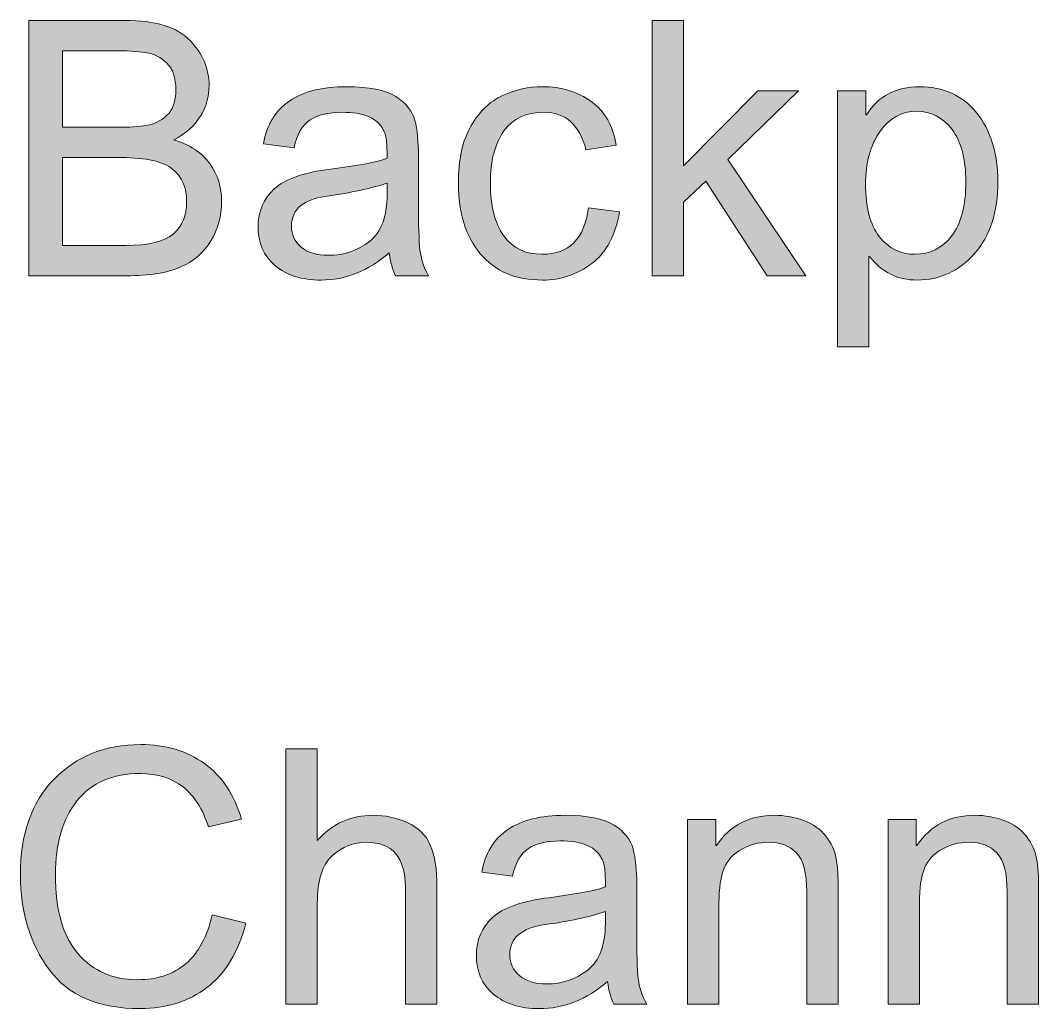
# Model space of a CAD drawing. Header units: inches. Extents: x -20 to 181, y -159 to -38.
# Drawn here: x 131.75 to 139.81, y -54.12 to -46.3 of the extents above; entities that cross this region are included whole.
import ezdxf

# ---------------------------------------------------------------- set-up
doc = ezdxf.new("R2010")
doc.units = ezdxf.units.IN
doc.header["$MEASUREMENT"] = 0
doc.layers.add('TEXT_GERMAN', color=7, linetype='Continuous')

# ---------------------------------------------------------------- blocks, each defined once
blk = doc.blocks.new('block 122')
at = {"layer": 'TEXT_GERMAN', "true_color": 0xffffff}
h = blk.add_hatch(color=7, dxfattribs=at)
h.dxf.hatch_style = 2
edge = h.paths.add_edge_path()
edge.add_spline(control_points=[(132.9624, -47.2416), (133.0892, -47.2801), (133.1839, -47.3428), (133.247, -47.4297), (133.31, -47.5165), (133.3414, -47.6164), (133.3414, -47.7294), (133.3414, -47.8424), (133.3128, -47.9463), (133.2559, -48.0408), (133.1991, -48.1354), (133.1181, -48.205), (133.0134, -48.2496), (132.9087, -48.2942), (132.7667, -48.3164), (132.5876, -48.3164), (132.5876, -48.3164), (131.8145, -48.3164), (131.8145, -48.3164), (131.8145, -48.3164), (131.8145, -46.2962), (131.8145, -46.2962), (131.8145, -46.2962), (132.5724, -46.2962), (132.5724, -46.2962), (132.8177, -46.2962), (132.9907, -46.3495), (133.0913, -46.4561), (133.1919, -46.5627), (133.2422, -46.6812), (133.2422, -46.8116), (133.2422, -46.8998), (133.2191, -46.9813), (133.1726, -47.0562), (133.1261, -47.1311), (133.0561, -47.1928), (132.9624, -47.2416)], knot_values=[0, 0, 0, 0, 1, 1, 1, 2, 2, 2, 3, 3, 3, 4, 4, 4, 5, 5, 5, 6, 6, 6, 7, 7, 7, 8, 8, 8, 9, 9, 9, 10, 10, 10, 11, 11, 11, 12, 12, 12, 12], degree=3, periodic=1)
edge = h.paths.add_edge_path()
edge.add_spline(control_points=[(132.0819, -47.1423), (132.0819, -47.1423), (132.5201, -47.1423), (132.5201, -47.1423), (132.61, -47.1423), (132.6858, -47.1373), (132.7468, -47.1272), (132.8077, -47.117), (132.8618, -47.0905), (132.9087, -47.0473), (132.9555, -47.004), (132.979, -46.937), (132.979, -46.8461), (132.979, -46.7505), (132.9552, -46.68), (132.908, -46.6345), (132.8608, -46.5891), (132.8043, -46.5613), (132.7385, -46.5512), (132.6727, -46.541), (132.5886, -46.536), (132.4856, -46.536), (132.4856, -46.536), (132.0819, -46.536), (132.0819, -46.536), (132.0819, -46.536), (132.0819, -47.1423), (132.0819, -47.1423)], knot_values=[0, 0, 0, 0, 1, 1, 1, 2, 2, 2, 3, 3, 3, 4, 4, 4, 5, 5, 5, 6, 6, 6, 7, 7, 7, 8, 8, 8, 9, 9, 9, 9], degree=3, periodic=1)
edge = h.paths.add_edge_path()
edge.add_spline(control_points=[(132.0819, -48.0767), (132.0819, -48.0767), (132.5848, -48.0767), (132.5848, -48.0767), (132.765, -48.0767), (132.8897, -48.0458), (132.9597, -47.9843), (133.0296, -47.9228), (133.0644, -47.8377), (133.0644, -47.7294), (133.0644, -47.62), (133.0272, -47.5349), (132.9528, -47.4738), (132.8784, -47.4126), (132.7444, -47.3821), (132.5504, -47.3821), (132.5504, -47.3821), (132.0819, -47.3821), (132.0819, -47.3821), (132.0819, -47.3821), (132.0819, -48.0767), (132.0819, -48.0767)], knot_values=[0, 0, 0, 0, 1, 1, 1, 2, 2, 2, 3, 3, 3, 4, 4, 4, 5, 5, 5, 6, 6, 6, 7, 7, 7, 7], degree=3, periodic=1)
h = blk.add_hatch(color=7, dxfattribs=at)
h.dxf.hatch_style = 2
h.paths.add_polyline_path([(137.9633, -48.3164), (137.6588, -48.3164), (137.1723, -47.5682), (136.9973, -47.7349), (136.9973, -48.3164), (136.7493, -48.3164), (136.7493, -46.2962), (136.9973, -46.2962), (136.9973, -47.4469), (137.5844, -46.8543), (137.9068, -46.8543), (137.3473, -47.3959)])
h = blk.add_hatch(color=7, dxfattribs=at)
h.dxf.hatch_style = 2
edge = h.paths.add_edge_path()
edge.add_spline(control_points=[(134.9785, -48.3164), (134.9785, -48.3164), (134.718, -48.3164), (134.718, -48.3164), (134.6943, -48.2704), (134.6771, -48.2103), (134.6671, -48.1359), (134.5007, -48.2792), (134.3212, -48.3509), (134.1282, -48.3509), (133.9739, -48.3509), (133.8523, -48.3123), (133.7631, -48.2351), (133.6738, -48.158), (133.6294, -48.056), (133.6294, -47.9292), (133.6294, -47.8079), (133.6725, -47.708), (133.7582, -47.6295), (133.844, -47.5509), (133.9932, -47.4987), (134.2054, -47.4731), (134.2054, -47.4731), (134.4369, -47.4386), (134.4369, -47.4386), (134.5234, -47.4248), (134.5944, -47.4078), (134.6505, -47.3876), (134.6505, -47.3132), (134.6481, -47.2607), (134.6436, -47.2298), (134.6392, -47.199), (134.6254, -47.1671), (134.603, -47.1341), (134.5806, -47.101), (134.5444, -47.0743), (134.4948, -47.0541), (134.4452, -47.034), (134.3787, -47.0238), (134.295, -47.0238), (134.1885, -47.0238), (134.1041, -47.0436), (134.0421, -47.0831), (133.9801, -47.1225), (133.9377, -47.1961), (133.9147, -47.3036), (133.9147, -47.3036), (133.6721, -47.2719), (133.6721, -47.2719), (133.6986, -47.1222), (133.7672, -47.0095), (133.8774, -46.9343), (133.9877, -46.859), (134.1393, -46.8213), (134.3322, -46.8213), (134.5076, -46.8213), (134.6364, -46.8473), (134.7187, -46.8991), (134.8011, -46.951), (134.8514, -47.0137), (134.8703, -47.0872), (134.8893, -47.1608), (134.8986, -47.2553), (134.8986, -47.3711), (134.8986, -47.3711), (134.8986, -47.7046), (134.8986, -47.7046), (134.8986, -47.9077), (134.9024, -48.0438), (134.9103, -48.1132), (134.9182, -48.1826), (134.9409, -48.2503), (134.9785, -48.3164)], knot_values=[0, 0, 0, 0, 1, 1, 1, 2, 2, 2, 3, 3, 3, 4, 4, 4, 5, 5, 5, 6, 6, 6, 7, 7, 7, 8, 8, 8, 9, 9, 9, 10, 10, 10, 11, 11, 11, 12, 12, 12, 13, 13, 13, 14, 14, 14, 15, 15, 15, 16, 16, 16, 17, 17, 17, 18, 18, 18, 19, 19, 19, 20, 20, 20, 21, 21, 21, 22, 22, 22, 23, 23, 23, 24, 24, 24, 24], degree=3, periodic=1)
edge = h.paths.add_edge_path()
edge.add_spline(control_points=[(134.6505, -47.6729), (134.6505, -47.6729), (134.6505, -47.5833), (134.6505, -47.5833), (134.521, -47.6266), (134.3625, -47.6607), (134.1751, -47.686), (133.9877, -47.7113), (133.894, -47.7905), (133.894, -47.9237), (133.894, -47.9907), (133.9191, -48.0462), (133.9698, -48.0897), (134.0204, -48.1333), (134.0928, -48.1552), (134.1875, -48.1552), (134.3098, -48.1552), (134.4173, -48.1187), (134.5107, -48.0456), (134.604, -47.9726), (134.6505, -47.8484), (134.6505, -47.6729)], knot_values=[0, 0, 0, 0, 1, 1, 1, 2, 2, 2, 3, 3, 3, 4, 4, 4, 5, 5, 5, 6, 6, 6, 7, 7, 7, 7], degree=3, periodic=1)
h = blk.add_hatch(color=7, dxfattribs=at)
h.dxf.hatch_style = 2
edge = h.paths.add_edge_path()
edge.add_spline(control_points=[(136.4905, -47.8107), (136.4582, -47.9972), (136.3848, -48.1338), (136.2701, -48.2207), (136.155, -48.3075), (136.0251, -48.3509), (135.8801, -48.3509), (135.6679, -48.3509), (135.5039, -48.2813), (135.3881, -48.1421), (135.2724, -48.0029), (135.2145, -47.8184), (135.2145, -47.5888), (135.2145, -47.3987), (135.2476, -47.2464), (135.3144, -47.132), (135.3809, -47.0176), (135.4643, -46.9372), (135.5645, -46.8909), (135.6644, -46.8445), (135.7698, -46.8213), (135.8801, -46.8213), (136.0306, -46.8213), (136.1595, -46.8604), (136.2666, -46.9384), (136.3734, -47.0164), (136.4396, -47.1313), (136.4644, -47.2829), (136.4644, -47.2829), (136.2246, -47.3201), (136.2246, -47.3201), (136.1998, -47.2218), (136.1595, -47.1479), (136.104, -47.0982), (136.0482, -47.0486), (135.9772, -47.0238), (135.8911, -47.0238), (135.7523, -47.0238), (135.6472, -47.0729), (135.5755, -47.1713), (135.5039, -47.2696), (135.468, -47.4069), (135.468, -47.5833), (135.468, -47.7633), (135.5032, -47.9023), (135.5735, -48.0002), (135.6437, -48.098), (135.745, -48.1469), (135.8773, -48.1469), (135.9838, -48.1469), (136.0675, -48.1164), (136.1288, -48.0553), (136.1898, -47.9941), (136.228, -47.9025), (136.2439, -47.7804), (136.2439, -47.7804), (136.4905, -47.8107), (136.4905, -47.8107)], knot_values=[0, 0, 0, 0, 1, 1, 1, 2, 2, 2, 3, 3, 3, 4, 4, 4, 5, 5, 5, 6, 6, 6, 7, 7, 7, 8, 8, 8, 9, 9, 9, 10, 10, 10, 11, 11, 11, 12, 12, 12, 13, 13, 13, 14, 14, 14, 15, 15, 15, 16, 16, 16, 17, 17, 17, 18, 18, 18, 19, 19, 19, 19], degree=3, periodic=1)
h = blk.add_hatch(color=7, dxfattribs=at)
h.dxf.hatch_style = 2
edge = h.paths.add_edge_path()
edge.add_spline(control_points=[(138.4453, -47.0431), (138.5383, -46.8952), (138.6775, -46.8213), (138.8628, -46.8213), (139.0551, -46.8213), (139.2067, -46.8909), (139.3176, -47.03), (139.4289, -47.1692), (139.4843, -47.3504), (139.4843, -47.5737), (139.4843, -47.8116), (139.423, -48.0007), (139.2997, -48.1407), (139.1767, -48.2808), (139.0255, -48.3509), (138.8463, -48.3509), (138.6892, -48.3509), (138.5635, -48.2884), (138.4687, -48.1635), (138.4687, -48.1635), (138.4618, -48.1635), (138.4618, -48.1635), (138.4618, -48.1635), (138.4618, -48.8787), (138.4618, -48.8787), (138.4618, -48.8787), (138.2138, -48.8787), (138.2138, -48.8787), (138.2138, -48.8787), (138.2138, -46.8543), (138.2138, -46.8543), (138.2138, -46.8543), (138.4398, -46.8543), (138.4398, -46.8543), (138.4398, -46.8543), (138.4398, -47.0431), (138.4398, -47.0431), (138.4398, -47.0431), (138.4453, -47.0431), (138.4453, -47.0431)], knot_values=[0, 0, 0, 0, 1, 1, 1, 2, 2, 2, 3, 3, 3, 4, 4, 4, 5, 5, 5, 6, 6, 6, 7, 7, 7, 8, 8, 8, 9, 9, 9, 10, 10, 10, 11, 11, 11, 12, 12, 12, 13, 13, 13, 13], degree=3, periodic=1)
edge = h.paths.add_edge_path()
edge.add_spline(control_points=[(138.8298, -48.1469), (138.9455, -48.1469), (139.0413, -48.0989), (139.1171, -48.0029), (139.1929, -47.907), (139.2308, -47.7638), (139.2308, -47.5737), (139.2308, -47.3945), (139.1943, -47.2567), (139.1212, -47.1603), (139.0482, -47.0638), (138.9548, -47.0156), (138.8408, -47.0156), (138.7233, -47.0156), (138.6265, -47.0693), (138.5507, -47.1768), (138.4749, -47.2843), (138.437, -47.4235), (138.437, -47.5943), (138.437, -47.7754), (138.4735, -47.9127), (138.5459, -48.0064), (138.6186, -48.1001), (138.7133, -48.1469), (138.8298, -48.1469)], knot_values=[0, 0, 0, 0, 1, 1, 1, 2, 2, 2, 3, 3, 3, 4, 4, 4, 5, 5, 5, 6, 6, 6, 7, 7, 7, 8, 8, 8, 8], degree=3, periodic=1)
at = {"layer": 'TEXT_GERMAN', "lineweight": 0}
blk.add_lwpolyline([(137.9633, -48.3164), (137.6588, -48.3164), (137.1723, -47.5682), (136.9973, -47.7349), (136.9973, -48.3164), (136.7493, -48.3164), (136.7493, -46.2962), (136.9973, -46.2962), (136.9973, -47.4469), (137.5844, -46.8543), (137.9068, -46.8543), (137.3473, -47.3959), (137.9633, -48.3164)], dxfattribs=at)
for points, knots in [([(132.9624, -47.2416), (133.0892, -47.2801), (133.1839, -47.3428), (133.247, -47.4297), (133.31, -47.5165), (133.3414, -47.6164), (133.3414, -47.7294), (133.3414, -47.8424), (133.3128, -47.9463), (133.2559, -48.0408), (133.1991, -48.1354), (133.1181, -48.205), (133.0134, -48.2496), (132.9087, -48.2942), (132.7667, -48.3164), (132.5876, -48.3164), (132.5876, -48.3164), (131.8145, -48.3164), (131.8145, -48.3164), (131.8145, -48.3164), (131.8145, -46.2962), (131.8145, -46.2962), (131.8145, -46.2962), (132.5724, -46.2962), (132.5724, -46.2962), (132.8177, -46.2962), (132.9907, -46.3495), (133.0913, -46.4561), (133.1919, -46.5627), (133.2422, -46.6812), (133.2422, -46.8116), (133.2422, -46.8998), (133.2191, -46.9813), (133.1726, -47.0562), (133.1261, -47.1311), (133.0561, -47.1928), (132.9624, -47.2416)], [0, 0, 0, 0, 1, 1, 1, 2, 2, 2, 3, 3, 3, 4, 4, 4, 5, 5, 5, 6, 6, 6, 7, 7, 7, 8, 8, 8, 9, 9, 9, 10, 10, 10, 11, 11, 11, 12, 12, 12, 12]), ([(132.0819, -47.1423), (132.0819, -47.1423), (132.5201, -47.1423), (132.5201, -47.1423), (132.61, -47.1423), (132.6858, -47.1373), (132.7468, -47.1272), (132.8077, -47.117), (132.8618, -47.0905), (132.9087, -47.0473), (132.9555, -47.004), (132.979, -46.937), (132.979, -46.8461), (132.979, -46.7505), (132.9552, -46.68), (132.908, -46.6345), (132.8608, -46.5891), (132.8043, -46.5613), (132.7385, -46.5512), (132.6727, -46.541), (132.5886, -46.536), (132.4856, -46.536), (132.4856, -46.536), (132.0819, -46.536), (132.0819, -46.536), (132.0819, -46.536), (132.0819, -47.1423), (132.0819, -47.1423)], [0, 0, 0, 0, 1, 1, 1, 2, 2, 2, 3, 3, 3, 4, 4, 4, 5, 5, 5, 6, 6, 6, 7, 7, 7, 8, 8, 8, 9, 9, 9, 9]), ([(134.9785, -48.3164), (134.9785, -48.3164), (134.718, -48.3164), (134.718, -48.3164), (134.6943, -48.2704), (134.6771, -48.2103), (134.6671, -48.1359), (134.5007, -48.2792), (134.3212, -48.3509), (134.1282, -48.3509), (133.9739, -48.3509), (133.8523, -48.3123), (133.7631, -48.2351), (133.6738, -48.158), (133.6294, -48.056), (133.6294, -47.9292), (133.6294, -47.8079), (133.6725, -47.708), (133.7582, -47.6295), (133.844, -47.5509), (133.9932, -47.4987), (134.2054, -47.4731), (134.2054, -47.4731), (134.4369, -47.4386), (134.4369, -47.4386), (134.5234, -47.4248), (134.5944, -47.4078), (134.6505, -47.3876), (134.6505, -47.3132), (134.6481, -47.2607), (134.6436, -47.2298), (134.6392, -47.199), (134.6254, -47.1671), (134.603, -47.1341), (134.5806, -47.101), (134.5444, -47.0743), (134.4948, -47.0541), (134.4452, -47.034), (134.3787, -47.0238), (134.295, -47.0238), (134.1885, -47.0238), (134.1041, -47.0436), (134.0421, -47.0831), (133.9801, -47.1225), (133.9377, -47.1961), (133.9147, -47.3036), (133.9147, -47.3036), (133.6721, -47.2719), (133.6721, -47.2719), (133.6986, -47.1222), (133.7672, -47.0095), (133.8774, -46.9343), (133.9877, -46.859), (134.1393, -46.8213), (134.3322, -46.8213), (134.5076, -46.8213), (134.6364, -46.8473), (134.7187, -46.8991), (134.8011, -46.951), (134.8514, -47.0137), (134.8703, -47.0872), (134.8893, -47.1608), (134.8986, -47.2553), (134.8986, -47.3711), (134.8986, -47.3711), (134.8986, -47.7046), (134.8986, -47.7046), (134.8986, -47.9077), (134.9024, -48.0438), (134.9103, -48.1132), (134.9182, -48.1826), (134.9409, -48.2503), (134.9785, -48.3164)], [0, 0, 0, 0, 1, 1, 1, 2, 2, 2, 3, 3, 3, 4, 4, 4, 5, 5, 5, 6, 6, 6, 7, 7, 7, 8, 8, 8, 9, 9, 9, 10, 10, 10, 11, 11, 11, 12, 12, 12, 13, 13, 13, 14, 14, 14, 15, 15, 15, 16, 16, 16, 17, 17, 17, 18, 18, 18, 19, 19, 19, 20, 20, 20, 21, 21, 21, 22, 22, 22, 23, 23, 23, 24, 24, 24, 24]), ([(136.4905, -47.8107), (136.4582, -47.9972), (136.3848, -48.1338), (136.2701, -48.2207), (136.155, -48.3075), (136.0251, -48.3509), (135.8801, -48.3509), (135.6679, -48.3509), (135.5039, -48.2813), (135.3881, -48.1421), (135.2724, -48.0029), (135.2145, -47.8184), (135.2145, -47.5888), (135.2145, -47.3987), (135.2476, -47.2464), (135.3144, -47.132), (135.3809, -47.0176), (135.4643, -46.9372), (135.5645, -46.8909), (135.6644, -46.8445), (135.7698, -46.8213), (135.8801, -46.8213), (136.0306, -46.8213), (136.1595, -46.8604), (136.2666, -46.9384), (136.3734, -47.0164), (136.4396, -47.1313), (136.4644, -47.2829), (136.4644, -47.2829), (136.2246, -47.3201), (136.2246, -47.3201), (136.1998, -47.2218), (136.1595, -47.1479), (136.104, -47.0982), (136.0482, -47.0486), (135.9772, -47.0238), (135.8911, -47.0238), (135.7523, -47.0238), (135.6472, -47.0729), (135.5755, -47.1713), (135.5039, -47.2696), (135.468, -47.4069), (135.468, -47.5833), (135.468, -47.7633), (135.5032, -47.9023), (135.5735, -48.0002), (135.6437, -48.098), (135.745, -48.1469), (135.8773, -48.1469), (135.9838, -48.1469), (136.0675, -48.1164), (136.1288, -48.0553), (136.1898, -47.9941), (136.228, -47.9025), (136.2439, -47.7804), (136.2439, -47.7804), (136.4905, -47.8107), (136.4905, -47.8107)], [0, 0, 0, 0, 1, 1, 1, 2, 2, 2, 3, 3, 3, 4, 4, 4, 5, 5, 5, 6, 6, 6, 7, 7, 7, 8, 8, 8, 9, 9, 9, 10, 10, 10, 11, 11, 11, 12, 12, 12, 13, 13, 13, 14, 14, 14, 15, 15, 15, 16, 16, 16, 17, 17, 17, 18, 18, 18, 19, 19, 19, 19]), ([(138.4453, -47.0431), (138.5383, -46.8952), (138.6775, -46.8213), (138.8628, -46.8213), (139.0551, -46.8213), (139.2067, -46.8909), (139.3176, -47.03), (139.4289, -47.1692), (139.4843, -47.3504), (139.4843, -47.5737), (139.4843, -47.8116), (139.423, -48.0007), (139.2997, -48.1407), (139.1767, -48.2808), (139.0255, -48.3509), (138.8463, -48.3509), (138.6892, -48.3509), (138.5635, -48.2884), (138.4687, -48.1635), (138.4687, -48.1635), (138.4618, -48.1635), (138.4618, -48.1635), (138.4618, -48.1635), (138.4618, -48.8787), (138.4618, -48.8787), (138.4618, -48.8787), (138.2138, -48.8787), (138.2138, -48.8787), (138.2138, -48.8787), (138.2138, -46.8543), (138.2138, -46.8543), (138.2138, -46.8543), (138.4398, -46.8543), (138.4398, -46.8543), (138.4398, -46.8543), (138.4398, -47.0431), (138.4398, -47.0431), (138.4398, -47.0431), (138.4453, -47.0431), (138.4453, -47.0431)], [0, 0, 0, 0, 1, 1, 1, 2, 2, 2, 3, 3, 3, 4, 4, 4, 5, 5, 5, 6, 6, 6, 7, 7, 7, 8, 8, 8, 9, 9, 9, 10, 10, 10, 11, 11, 11, 12, 12, 12, 13, 13, 13, 13]), ([(138.8298, -48.1469), (138.9455, -48.1469), (139.0413, -48.0989), (139.1171, -48.0029), (139.1929, -47.907), (139.2308, -47.7638), (139.2308, -47.5737), (139.2308, -47.3945), (139.1943, -47.2567), (139.1212, -47.1603), (139.0482, -47.0638), (138.9548, -47.0156), (138.8408, -47.0156), (138.7233, -47.0156), (138.6265, -47.0693), (138.5507, -47.1768), (138.4749, -47.2843), (138.437, -47.4235), (138.437, -47.5943), (138.437, -47.7754), (138.4735, -47.9127), (138.5459, -48.0064), (138.6186, -48.1001), (138.7133, -48.1469), (138.8298, -48.1469)], [0, 0, 0, 0, 1, 1, 1, 2, 2, 2, 3, 3, 3, 4, 4, 4, 5, 5, 5, 6, 6, 6, 7, 7, 7, 8, 8, 8, 8]), ([(132.0819, -48.0767), (132.0819, -48.0767), (132.5848, -48.0767), (132.5848, -48.0767), (132.765, -48.0767), (132.8897, -48.0458), (132.9597, -47.9843), (133.0296, -47.9228), (133.0644, -47.8377), (133.0644, -47.7294), (133.0644, -47.62), (133.0272, -47.5349), (132.9528, -47.4738), (132.8784, -47.4126), (132.7444, -47.3821), (132.5504, -47.3821), (132.5504, -47.3821), (132.0819, -47.3821), (132.0819, -47.3821), (132.0819, -47.3821), (132.0819, -48.0767), (132.0819, -48.0767)], [0, 0, 0, 0, 1, 1, 1, 2, 2, 2, 3, 3, 3, 4, 4, 4, 5, 5, 5, 6, 6, 6, 7, 7, 7, 7]), ([(134.6505, -47.6729), (134.6505, -47.6729), (134.6505, -47.5833), (134.6505, -47.5833), (134.521, -47.6266), (134.3625, -47.6607), (134.1751, -47.686), (133.9877, -47.7113), (133.894, -47.7905), (133.894, -47.9237), (133.894, -47.9907), (133.9191, -48.0462), (133.9698, -48.0897), (134.0204, -48.1333), (134.0928, -48.1552), (134.1875, -48.1552), (134.3098, -48.1552), (134.4173, -48.1187), (134.5107, -48.0456), (134.604, -47.9726), (134.6505, -47.8484), (134.6505, -47.6729)], [0, 0, 0, 0, 1, 1, 1, 2, 2, 2, 3, 3, 3, 4, 4, 4, 5, 5, 5, 6, 6, 6, 7, 7, 7, 7])]:
    blk.add_open_spline(points, degree=3, knots=knots, dxfattribs=at)
blk = doc.blocks.new('block 123')
at = {"layer": 'TEXT_GERMAN', "true_color": 0xffffff}
h = blk.add_hatch(color=7, dxfattribs=at)
h.dxf.hatch_style = 2
edge = h.paths.add_edge_path()
edge.add_spline(control_points=[(133.5329, -53.44), (133.474, -53.6668), (133.3714, -53.8362), (133.2249, -53.9478), (133.0785, -54.0594), (132.9028, -54.1152), (132.6978, -54.1152), (132.3671, -54.1152), (132.1263, -54.0117), (131.9751, -53.8045), (131.8238, -53.5972), (131.7484, -53.3482), (131.7484, -53.0569), (131.7484, -52.7344), (131.8373, -52.4821), (132.015, -52.2997), (132.1928, -52.1172), (132.4212, -52.0261), (132.7006, -52.0261), (132.8973, -52.0261), (133.0654, -52.0762), (133.205, -52.1763), (133.3445, -52.2764), (133.4423, -52.423), (133.4985, -52.6159), (133.4985, -52.6159), (133.2367, -52.6779), (133.2367, -52.6779), (133.1926, -52.5374), (133.1254, -52.4318), (133.0355, -52.361), (132.9455, -52.2902), (132.8329, -52.2549), (132.6978, -52.2549), (132.4774, -52.2549), (132.3103, -52.3272), (132.1962, -52.4719), (132.0822, -52.6166), (132.0254, -52.8107), (132.0254, -53.0541), (132.0254, -53.3352), (132.0853, -53.5442), (132.2052, -53.6811), (132.3251, -53.8181), (132.4815, -53.8865), (132.6744, -53.8865), (132.8325, -53.8865), (132.9607, -53.8437), (133.0596, -53.7583), (133.1585, -53.6729), (133.2274, -53.5442), (133.267, -53.3725), (133.267, -53.3725), (133.5329, -53.44), (133.5329, -53.44)], knot_values=[0, 0, 0, 0, 1, 1, 1, 2, 2, 2, 3, 3, 3, 4, 4, 4, 5, 5, 5, 6, 6, 6, 7, 7, 7, 8, 8, 8, 9, 9, 9, 10, 10, 10, 11, 11, 11, 12, 12, 12, 13, 13, 13, 14, 14, 14, 15, 15, 15, 16, 16, 16, 17, 17, 17, 18, 18, 18, 18], degree=3, periodic=1)
h = blk.add_hatch(color=7, dxfattribs=at)
h.dxf.hatch_style = 2
edge = h.paths.add_edge_path()
edge.add_spline(control_points=[(135.045, -54.0808), (135.045, -54.0808), (134.7956, -54.0808), (134.7956, -54.0808), (134.7956, -54.0808), (134.7956, -53.1575), (134.7956, -53.1575), (134.7956, -53.0381), (134.7701, -52.9485), (134.7184, -52.8888), (134.6671, -52.829), (134.5902, -52.7992), (134.4883, -52.7992), (134.3873, -52.7992), (134.2971, -52.8343), (134.2175, -52.9046), (134.1382, -52.9749), (134.0983, -53.1005), (134.0983, -53.2815), (134.0983, -53.2815), (134.0983, -54.0808), (134.0983, -54.0808), (134.0983, -54.0808), (133.8502, -54.0808), (133.8502, -54.0808), (133.8502, -54.0808), (133.8502, -52.0606), (133.8502, -52.0606), (133.8502, -52.0606), (134.0983, -52.0606), (134.0983, -52.0606), (134.0983, -52.0606), (134.0983, -52.7854), (134.0983, -52.7854), (134.2161, -52.6523), (134.3629, -52.5856), (134.5392, -52.5856), (134.634, -52.5856), (134.7246, -52.6049), (134.8107, -52.6435), (134.8972, -52.6821), (134.9578, -52.7413), (134.9926, -52.8212), (135.0278, -52.9012), (135.045, -53.0123), (135.045, -53.1547), (135.045, -53.1547), (135.045, -54.0808), (135.045, -54.0808)], knot_values=[0, 0, 0, 0, 1, 1, 1, 2, 2, 2, 3, 3, 3, 4, 4, 4, 5, 5, 5, 6, 6, 6, 7, 7, 7, 8, 8, 8, 9, 9, 9, 10, 10, 10, 11, 11, 11, 12, 12, 12, 13, 13, 13, 14, 14, 14, 15, 15, 15, 16, 16, 16, 16], degree=3, periodic=1)
h = blk.add_hatch(color=7, dxfattribs=at)
h.dxf.hatch_style = 2
edge = h.paths.add_edge_path()
edge.add_spline(control_points=[(136.7062, -54.0808), (136.7062, -54.0808), (136.4458, -54.0808), (136.4458, -54.0808), (136.4216, -54.0348), (136.4048, -53.9747), (136.3948, -53.9002), (136.2284, -54.0436), (136.0489, -54.1152), (135.856, -54.1152), (135.7016, -54.1152), (135.5797, -54.0766), (135.4908, -53.9995), (135.4016, -53.9223), (135.3571, -53.8203), (135.3571, -53.6935), (135.3571, -53.5723), (135.3998, -53.4724), (135.486, -53.3938), (135.5717, -53.3153), (135.7209, -53.2631), (135.9331, -53.2374), (135.9331, -53.2374), (136.1646, -53.203), (136.1646, -53.203), (136.2508, -53.1892), (136.3221, -53.1721), (136.3782, -53.152), (136.3782, -53.0776), (136.3758, -53.025), (136.3713, -52.9942), (136.3665, -52.9633), (136.3531, -52.9315), (136.3307, -52.8984), (136.308, -52.8653), (136.2721, -52.8386), (136.2225, -52.8185), (136.1729, -52.7983), (136.1061, -52.7882), (136.0227, -52.7882), (135.9159, -52.7882), (135.8318, -52.808), (135.7698, -52.8474), (135.7078, -52.8869), (135.6651, -52.9604), (135.6424, -53.0679), (135.6424, -53.0679), (135.3998, -53.0362), (135.3998, -53.0362), (135.4264, -52.8865), (135.4949, -52.7739), (135.6052, -52.6986), (135.7154, -52.6233), (135.867, -52.5856), (136.0599, -52.5856), (136.2353, -52.5856), (136.3641, -52.6116), (136.4465, -52.6635), (136.5284, -52.7153), (136.5791, -52.778), (136.598, -52.8516), (136.6166, -52.9251), (136.6263, -53.0197), (136.6263, -53.1354), (136.6263, -53.1354), (136.6263, -53.4689), (136.6263, -53.4689), (136.6263, -53.672), (136.6301, -53.8081), (136.638, -53.8775), (136.6456, -53.9469), (136.6683, -54.0146), (136.7062, -54.0808)], knot_values=[0, 0, 0, 0, 1, 1, 1, 2, 2, 2, 3, 3, 3, 4, 4, 4, 5, 5, 5, 6, 6, 6, 7, 7, 7, 8, 8, 8, 9, 9, 9, 10, 10, 10, 11, 11, 11, 12, 12, 12, 13, 13, 13, 14, 14, 14, 15, 15, 15, 16, 16, 16, 17, 17, 17, 18, 18, 18, 19, 19, 19, 20, 20, 20, 21, 21, 21, 22, 22, 22, 23, 23, 23, 24, 24, 24, 24], degree=3, periodic=1)
edge = h.paths.add_edge_path()
edge.add_spline(control_points=[(136.3782, -53.4372), (136.3782, -53.4372), (136.3782, -53.3476), (136.3782, -53.3476), (136.2487, -53.3909), (136.0902, -53.425), (135.9028, -53.4503), (135.7154, -53.4756), (135.6217, -53.5549), (135.6217, -53.688), (135.6217, -53.755), (135.6468, -53.8105), (135.6975, -53.8541), (135.7478, -53.8977), (135.8205, -53.9195), (135.9152, -53.9195), (136.0372, -53.9195), (136.145, -53.883), (136.2384, -53.81), (136.3314, -53.7369), (136.3782, -53.6127), (136.3782, -53.4372)], knot_values=[0, 0, 0, 0, 1, 1, 1, 2, 2, 2, 3, 3, 3, 4, 4, 4, 5, 5, 5, 6, 6, 6, 7, 7, 7, 7], degree=3, periodic=1)
h = blk.add_hatch(color=7, dxfattribs=at)
h.dxf.hatch_style = 2
edge = h.paths.add_edge_path()
edge.add_spline(control_points=[(138.221, -54.0808), (138.221, -54.0808), (137.9716, -54.0808), (137.9716, -54.0808), (137.9716, -54.0808), (137.9716, -53.1919), (137.9716, -53.1919), (137.9716, -53.0422), (137.9447, -52.9392), (137.891, -52.8832), (137.8372, -52.8273), (137.7625, -52.7992), (137.667, -52.7992), (137.5933, -52.7992), (137.5237, -52.8171), (137.4583, -52.8529), (137.3925, -52.8888), (137.346, -52.9392), (137.3184, -53.0045), (137.2908, -53.0698), (137.2771, -53.1621), (137.2771, -53.2815), (137.2771, -53.2815), (137.2771, -54.0808), (137.2771, -54.0808), (137.2771, -54.0808), (137.029, -54.0808), (137.029, -54.0808), (137.029, -54.0808), (137.029, -52.6187), (137.029, -52.6187), (137.029, -52.6187), (137.2523, -52.6187), (137.2523, -52.6187), (137.2523, -52.6187), (137.2523, -52.8254), (137.2523, -52.8254), (137.2523, -52.8254), (137.2578, -52.8254), (137.2578, -52.8254), (137.3101, -52.7454), (137.3746, -52.6855), (137.4514, -52.6455), (137.5279, -52.6056), (137.6168, -52.5856), (137.718, -52.5856), (137.7952, -52.5856), (137.8713, -52.5994), (137.9468, -52.6269), (138.0219, -52.6545), (138.0811, -52.6958), (138.1239, -52.751), (138.1666, -52.8061), (138.1935, -52.8648), (138.2045, -52.9273), (138.2155, -52.9899), (138.221, -53.0743), (138.221, -53.1809), (138.221, -53.1809), (138.221, -54.0808), (138.221, -54.0808)], knot_values=[0, 0, 0, 0, 1, 1, 1, 2, 2, 2, 3, 3, 3, 4, 4, 4, 5, 5, 5, 6, 6, 6, 7, 7, 7, 8, 8, 8, 9, 9, 9, 10, 10, 10, 11, 11, 11, 12, 12, 12, 13, 13, 13, 14, 14, 14, 15, 15, 15, 16, 16, 16, 17, 17, 17, 18, 18, 18, 19, 19, 19, 20, 20, 20, 20], degree=3, periodic=1)
h = blk.add_hatch(color=7, dxfattribs=at)
h.dxf.hatch_style = 2
edge = h.paths.add_edge_path()
edge.add_spline(control_points=[(139.8068, -54.0808), (139.8068, -54.0808), (139.5574, -54.0808), (139.5574, -54.0808), (139.5574, -54.0808), (139.5574, -53.1919), (139.5574, -53.1919), (139.5574, -53.0422), (139.5305, -52.9392), (139.4768, -52.8832), (139.423, -52.8273), (139.3486, -52.7992), (139.2528, -52.7992), (139.1794, -52.7992), (139.1099, -52.8171), (139.0441, -52.8529), (138.9786, -52.8888), (138.9317, -52.9392), (138.9042, -53.0045), (138.8766, -53.0698), (138.8628, -53.1621), (138.8628, -53.2815), (138.8628, -53.2815), (138.8628, -54.0808), (138.8628, -54.0808), (138.8628, -54.0808), (138.6148, -54.0808), (138.6148, -54.0808), (138.6148, -54.0808), (138.6148, -52.6187), (138.6148, -52.6187), (138.6148, -52.6187), (138.838, -52.6187), (138.838, -52.6187), (138.838, -52.6187), (138.838, -52.8254), (138.838, -52.8254), (138.838, -52.8254), (138.8435, -52.8254), (138.8435, -52.8254), (138.8959, -52.7454), (138.9607, -52.6855), (139.0372, -52.6455), (139.114, -52.6056), (139.2029, -52.5856), (139.3038, -52.5856), (139.381, -52.5856), (139.4575, -52.5994), (139.5326, -52.6269), (139.608, -52.6545), (139.6669, -52.6958), (139.7096, -52.751), (139.7524, -52.8061), (139.7792, -52.8648), (139.7903, -52.9273), (139.8013, -52.9899), (139.8068, -53.0743), (139.8068, -53.1809), (139.8068, -53.1809), (139.8068, -54.0808), (139.8068, -54.0808)], knot_values=[0, 0, 0, 0, 1, 1, 1, 2, 2, 2, 3, 3, 3, 4, 4, 4, 5, 5, 5, 6, 6, 6, 7, 7, 7, 8, 8, 8, 9, 9, 9, 10, 10, 10, 11, 11, 11, 12, 12, 12, 13, 13, 13, 14, 14, 14, 15, 15, 15, 16, 16, 16, 17, 17, 17, 18, 18, 18, 19, 19, 19, 20, 20, 20, 20], degree=3, periodic=1)
at = {"layer": 'TEXT_GERMAN', "lineweight": 0}
for points, knots in [([(133.5329, -53.44), (133.474, -53.6668), (133.3714, -53.8362), (133.2249, -53.9478), (133.0785, -54.0594), (132.9028, -54.1152), (132.6978, -54.1152), (132.3671, -54.1152), (132.1263, -54.0117), (131.9751, -53.8045), (131.8238, -53.5972), (131.7484, -53.3482), (131.7484, -53.0569), (131.7484, -52.7344), (131.8373, -52.4821), (132.015, -52.2997), (132.1928, -52.1172), (132.4212, -52.0261), (132.7006, -52.0261), (132.8973, -52.0261), (133.0654, -52.0762), (133.205, -52.1763), (133.3445, -52.2764), (133.4423, -52.423), (133.4985, -52.6159), (133.4985, -52.6159), (133.2367, -52.6779), (133.2367, -52.6779), (133.1926, -52.5374), (133.1254, -52.4318), (133.0355, -52.361), (132.9455, -52.2902), (132.8329, -52.2549), (132.6978, -52.2549), (132.4774, -52.2549), (132.3103, -52.3272), (132.1962, -52.4719), (132.0822, -52.6166), (132.0254, -52.8107), (132.0254, -53.0541), (132.0254, -53.3352), (132.0853, -53.5442), (132.2052, -53.6811), (132.3251, -53.8181), (132.4815, -53.8865), (132.6744, -53.8865), (132.8325, -53.8865), (132.9607, -53.8437), (133.0596, -53.7583), (133.1585, -53.6729), (133.2274, -53.5442), (133.267, -53.3725), (133.267, -53.3725), (133.5329, -53.44), (133.5329, -53.44)], [0, 0, 0, 0, 1, 1, 1, 2, 2, 2, 3, 3, 3, 4, 4, 4, 5, 5, 5, 6, 6, 6, 7, 7, 7, 8, 8, 8, 9, 9, 9, 10, 10, 10, 11, 11, 11, 12, 12, 12, 13, 13, 13, 14, 14, 14, 15, 15, 15, 16, 16, 16, 17, 17, 17, 18, 18, 18, 18]), ([(135.045, -54.0808), (135.045, -54.0808), (134.7956, -54.0808), (134.7956, -54.0808), (134.7956, -54.0808), (134.7956, -53.1575), (134.7956, -53.1575), (134.7956, -53.0381), (134.7701, -52.9485), (134.7184, -52.8888), (134.6671, -52.829), (134.5902, -52.7992), (134.4883, -52.7992), (134.3873, -52.7992), (134.2971, -52.8343), (134.2175, -52.9046), (134.1382, -52.9749), (134.0983, -53.1005), (134.0983, -53.2815), (134.0983, -53.2815), (134.0983, -54.0808), (134.0983, -54.0808), (134.0983, -54.0808), (133.8502, -54.0808), (133.8502, -54.0808), (133.8502, -54.0808), (133.8502, -52.0606), (133.8502, -52.0606), (133.8502, -52.0606), (134.0983, -52.0606), (134.0983, -52.0606), (134.0983, -52.0606), (134.0983, -52.7854), (134.0983, -52.7854), (134.2161, -52.6523), (134.3629, -52.5856), (134.5392, -52.5856), (134.634, -52.5856), (134.7246, -52.6049), (134.8107, -52.6435), (134.8972, -52.6821), (134.9578, -52.7413), (134.9926, -52.8212), (135.0278, -52.9012), (135.045, -53.0123), (135.045, -53.1547), (135.045, -53.1547), (135.045, -54.0808), (135.045, -54.0808)], [0, 0, 0, 0, 1, 1, 1, 2, 2, 2, 3, 3, 3, 4, 4, 4, 5, 5, 5, 6, 6, 6, 7, 7, 7, 8, 8, 8, 9, 9, 9, 10, 10, 10, 11, 11, 11, 12, 12, 12, 13, 13, 13, 14, 14, 14, 15, 15, 15, 16, 16, 16, 16]), ([(136.7062, -54.0808), (136.7062, -54.0808), (136.4458, -54.0808), (136.4458, -54.0808), (136.4216, -54.0348), (136.4048, -53.9747), (136.3948, -53.9002), (136.2284, -54.0436), (136.0489, -54.1152), (135.856, -54.1152), (135.7016, -54.1152), (135.5797, -54.0766), (135.4908, -53.9995), (135.4016, -53.9223), (135.3571, -53.8203), (135.3571, -53.6935), (135.3571, -53.5723), (135.3998, -53.4724), (135.486, -53.3938), (135.5717, -53.3153), (135.7209, -53.2631), (135.9331, -53.2374), (135.9331, -53.2374), (136.1646, -53.203), (136.1646, -53.203), (136.2508, -53.1892), (136.3221, -53.1721), (136.3782, -53.152), (136.3782, -53.0776), (136.3758, -53.025), (136.3713, -52.9942), (136.3665, -52.9633), (136.3531, -52.9315), (136.3307, -52.8984), (136.308, -52.8653), (136.2721, -52.8386), (136.2225, -52.8185), (136.1729, -52.7983), (136.1061, -52.7882), (136.0227, -52.7882), (135.9159, -52.7882), (135.8318, -52.808), (135.7698, -52.8474), (135.7078, -52.8869), (135.6651, -52.9604), (135.6424, -53.0679), (135.6424, -53.0679), (135.3998, -53.0362), (135.3998, -53.0362), (135.4264, -52.8865), (135.4949, -52.7739), (135.6052, -52.6986), (135.7154, -52.6233), (135.867, -52.5856), (136.0599, -52.5856), (136.2353, -52.5856), (136.3641, -52.6116), (136.4465, -52.6635), (136.5284, -52.7153), (136.5791, -52.778), (136.598, -52.8516), (136.6166, -52.9251), (136.6263, -53.0197), (136.6263, -53.1354), (136.6263, -53.1354), (136.6263, -53.4689), (136.6263, -53.4689), (136.6263, -53.672), (136.6301, -53.8081), (136.638, -53.8775), (136.6456, -53.9469), (136.6683, -54.0146), (136.7062, -54.0808)], [0, 0, 0, 0, 1, 1, 1, 2, 2, 2, 3, 3, 3, 4, 4, 4, 5, 5, 5, 6, 6, 6, 7, 7, 7, 8, 8, 8, 9, 9, 9, 10, 10, 10, 11, 11, 11, 12, 12, 12, 13, 13, 13, 14, 14, 14, 15, 15, 15, 16, 16, 16, 17, 17, 17, 18, 18, 18, 19, 19, 19, 20, 20, 20, 21, 21, 21, 22, 22, 22, 23, 23, 23, 24, 24, 24, 24]), ([(138.221, -54.0808), (138.221, -54.0808), (137.9716, -54.0808), (137.9716, -54.0808), (137.9716, -54.0808), (137.9716, -53.1919), (137.9716, -53.1919), (137.9716, -53.0422), (137.9447, -52.9392), (137.891, -52.8832), (137.8372, -52.8273), (137.7625, -52.7992), (137.667, -52.7992), (137.5933, -52.7992), (137.5237, -52.8171), (137.4583, -52.8529), (137.3925, -52.8888), (137.346, -52.9392), (137.3184, -53.0045), (137.2908, -53.0698), (137.2771, -53.1621), (137.2771, -53.2815), (137.2771, -53.2815), (137.2771, -54.0808), (137.2771, -54.0808), (137.2771, -54.0808), (137.029, -54.0808), (137.029, -54.0808), (137.029, -54.0808), (137.029, -52.6187), (137.029, -52.6187), (137.029, -52.6187), (137.2523, -52.6187), (137.2523, -52.6187), (137.2523, -52.6187), (137.2523, -52.8254), (137.2523, -52.8254), (137.2523, -52.8254), (137.2578, -52.8254), (137.2578, -52.8254), (137.3101, -52.7454), (137.3746, -52.6855), (137.4514, -52.6455), (137.5279, -52.6056), (137.6168, -52.5856), (137.718, -52.5856), (137.7952, -52.5856), (137.8713, -52.5994), (137.9468, -52.6269), (138.0219, -52.6545), (138.0811, -52.6958), (138.1239, -52.751), (138.1666, -52.8061), (138.1935, -52.8648), (138.2045, -52.9273), (138.2155, -52.9899), (138.221, -53.0743), (138.221, -53.1809), (138.221, -53.1809), (138.221, -54.0808), (138.221, -54.0808)], [0, 0, 0, 0, 1, 1, 1, 2, 2, 2, 3, 3, 3, 4, 4, 4, 5, 5, 5, 6, 6, 6, 7, 7, 7, 8, 8, 8, 9, 9, 9, 10, 10, 10, 11, 11, 11, 12, 12, 12, 13, 13, 13, 14, 14, 14, 15, 15, 15, 16, 16, 16, 17, 17, 17, 18, 18, 18, 19, 19, 19, 20, 20, 20, 20]), ([(139.8068, -54.0808), (139.8068, -54.0808), (139.5574, -54.0808), (139.5574, -54.0808), (139.5574, -54.0808), (139.5574, -53.1919), (139.5574, -53.1919), (139.5574, -53.0422), (139.5305, -52.9392), (139.4768, -52.8832), (139.423, -52.8273), (139.3486, -52.7992), (139.2528, -52.7992), (139.1794, -52.7992), (139.1099, -52.8171), (139.0441, -52.8529), (138.9786, -52.8888), (138.9317, -52.9392), (138.9042, -53.0045), (138.8766, -53.0698), (138.8628, -53.1621), (138.8628, -53.2815), (138.8628, -53.2815), (138.8628, -54.0808), (138.8628, -54.0808), (138.8628, -54.0808), (138.6148, -54.0808), (138.6148, -54.0808), (138.6148, -54.0808), (138.6148, -52.6187), (138.6148, -52.6187), (138.6148, -52.6187), (138.838, -52.6187), (138.838, -52.6187), (138.838, -52.6187), (138.838, -52.8254), (138.838, -52.8254), (138.838, -52.8254), (138.8435, -52.8254), (138.8435, -52.8254), (138.8959, -52.7454), (138.9607, -52.6855), (139.0372, -52.6455), (139.114, -52.6056), (139.2029, -52.5856), (139.3038, -52.5856), (139.381, -52.5856), (139.4575, -52.5994), (139.5326, -52.6269), (139.608, -52.6545), (139.6669, -52.6958), (139.7096, -52.751), (139.7524, -52.8061), (139.7792, -52.8648), (139.7903, -52.9273), (139.8013, -52.9899), (139.8068, -53.0743), (139.8068, -53.1809), (139.8068, -53.1809), (139.8068, -54.0808), (139.8068, -54.0808)], [0, 0, 0, 0, 1, 1, 1, 2, 2, 2, 3, 3, 3, 4, 4, 4, 5, 5, 5, 6, 6, 6, 7, 7, 7, 8, 8, 8, 9, 9, 9, 10, 10, 10, 11, 11, 11, 12, 12, 12, 13, 13, 13, 14, 14, 14, 15, 15, 15, 16, 16, 16, 17, 17, 17, 18, 18, 18, 19, 19, 19, 20, 20, 20, 20]), ([(136.3782, -53.4372), (136.3782, -53.4372), (136.3782, -53.3476), (136.3782, -53.3476), (136.2487, -53.3909), (136.0902, -53.425), (135.9028, -53.4503), (135.7154, -53.4756), (135.6217, -53.5549), (135.6217, -53.688), (135.6217, -53.755), (135.6468, -53.8105), (135.6975, -53.8541), (135.7478, -53.8977), (135.8205, -53.9195), (135.9152, -53.9195), (136.0372, -53.9195), (136.145, -53.883), (136.2384, -53.81), (136.3314, -53.7369), (136.3782, -53.6127), (136.3782, -53.4372)], [0, 0, 0, 0, 1, 1, 1, 2, 2, 2, 3, 3, 3, 4, 4, 4, 5, 5, 5, 6, 6, 6, 7, 7, 7, 7])]:
    blk.add_open_spline(points, degree=3, knots=knots, dxfattribs=at)

msp = doc.modelspace()

# ---------------------------------------------------------------- block references
at = {"layer": 'TEXT_GERMAN'}
for name in ['block 122', 'block 123']:
    msp.add_blockref(name, (0, 0), dxfattribs=at)

doc.saveas('drawing.dxf')
